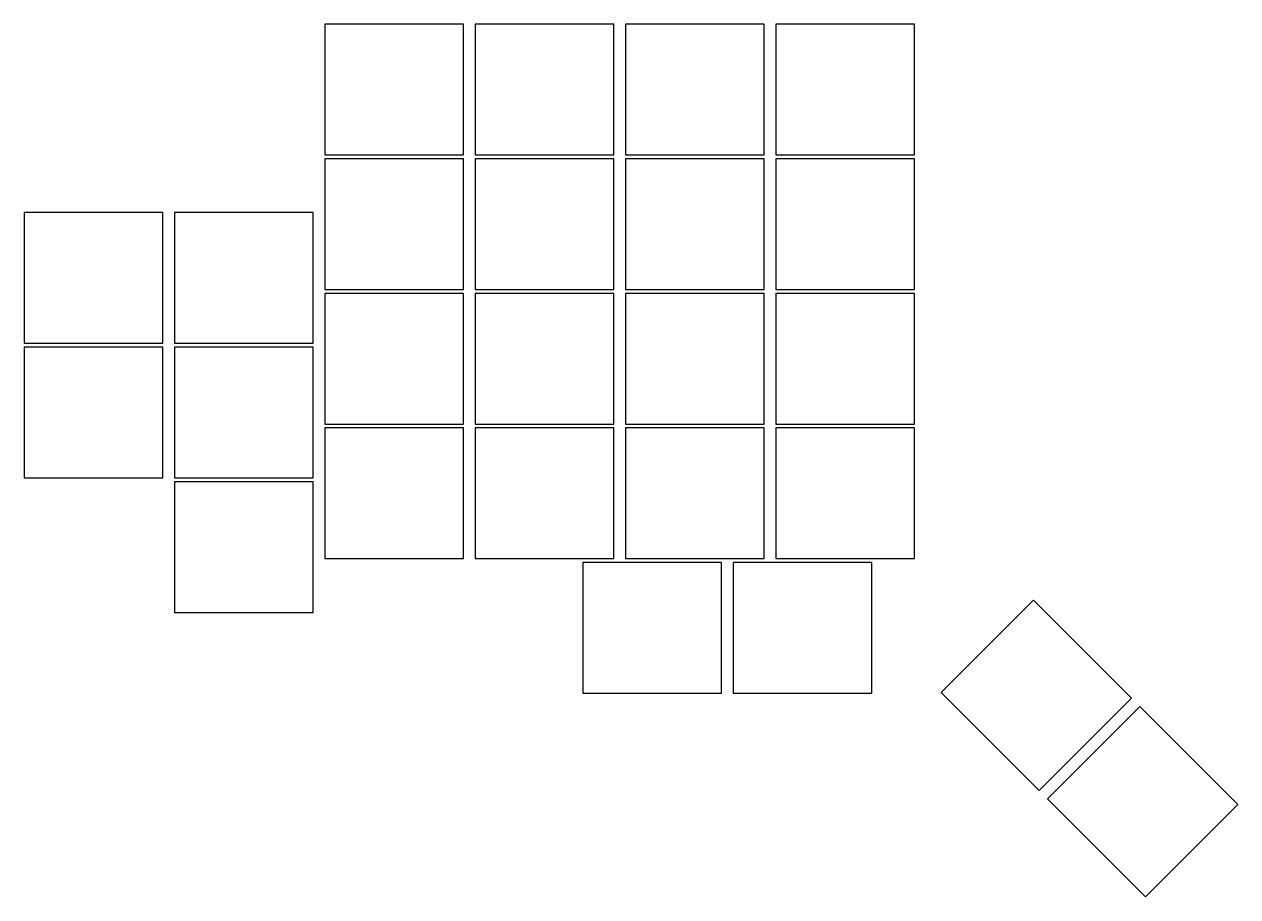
# Model space of a CAD drawing. Header units: millimetres. Extents: x -47 to 107, y -51 to 59.
import ezdxf

# ---------------------------------------------------------------- set-up
doc = ezdxf.new("R2010")
doc.units = ezdxf.units.MM

msp = doc.modelspace()

# ---------------------------------------------------------------- linework, layer by layer
for p, q in [((8.75, 59.25), (-8.75, 59.25)), ((-8.75, 59.25), (-8.75, 42.75)), ((8.75, 42.75), (8.75, 59.25)), ((27.75, 59.25), (10.25, 59.25)), ((10.25, 59.25), (10.25, 42.75)), ((27.75, 42.75), (27.75, 59.25)), ((46.75, 59.25), (29.25, 59.25)), ((29.25, 59.25), (29.25, 42.75)), ((46.75, 42.75), (46.75, 59.25)), ((65.75, 59.25), (48.25, 59.25)), ((48.25, 59.25), (48.25, 42.75)), ((65.75, 42.75), (65.75, 59.25)), ((-8.75, 42.75), (8.75, 42.75)), ((8.75, 42.25), (-8.75, 42.25)), ((-8.75, 42.25), (-8.75, 25.75)), ((8.75, 25.75), (8.75, 42.25)), ((10.25, 42.75), (27.75, 42.75)), ((27.75, 42.25), (10.25, 42.25)), ((10.25, 42.25), (10.25, 25.75)), ((27.75, 25.75), (27.75, 42.25)), ((29.25, 42.75), (46.75, 42.75)), ((46.75, 42.25), (29.25, 42.25)), ((29.25, 42.25), (29.25, 25.75)), ((46.75, 25.75), (46.75, 42.25)), ((48.25, 42.75), (65.75, 42.75)), ((65.75, 42.25), (48.25, 42.25)), ((48.25, 42.25), (48.25, 25.75)), ((65.75, 25.75), (65.75, 42.25)), ((-29.25, 35.45), (-46.75, 35.45)), ((-46.75, 35.45), (-46.75, 18.95)), ((-29.25, 18.95), (-29.25, 35.45)), ((-10.25, 35.45), (-27.75, 35.45)), ((-27.75, 35.45), (-27.75, 18.95)), ((-10.25, 18.95), (-10.25, 35.45)), ((-8.75, 25.75), (8.75, 25.75)), ((8.75, 25.25), (-8.75, 25.25)), ((-8.75, 25.25), (-8.75, 8.75)), ((8.75, 8.75), (8.75, 25.25)), ((10.25, 25.75), (27.75, 25.75)), ((27.75, 25.25), (10.25, 25.25)), ((10.25, 25.25), (10.25, 8.75)), ((27.75, 8.75), (27.75, 25.25)), ((29.25, 25.75), (46.75, 25.75)), ((46.75, 25.25), (29.25, 25.25)), ((29.25, 25.25), (29.25, 8.75)), ((46.75, 8.75), (46.75, 25.25)), ((48.25, 25.75), (65.75, 25.75)), ((65.75, 25.25), (48.25, 25.25)), ((48.25, 25.25), (48.25, 8.75)), ((65.75, 8.75), (65.75, 25.25)), ((-46.75, 18.95), (-29.25, 18.95)), ((-29.25, 18.45), (-46.75, 18.45)), ((-46.75, 18.45), (-46.75, 1.95)), ((-29.25, 1.95), (-29.25, 18.45)), ((-27.75, 18.95), (-10.25, 18.95)), ((-10.25, 18.45), (-27.75, 18.45)), ((-27.75, 18.45), (-27.75, 1.95)), ((-10.25, 1.95), (-10.25, 18.45)), ((-8.75, 8.75), (8.75, 8.75)), ((8.75, 8.25), (-8.75, 8.25)), ((-8.75, 8.25), (-8.75, -8.25)), ((8.75, -8.25), (8.75, 8.25)), ((10.25, 8.75), (27.75, 8.75)), ((27.75, 8.25), (10.25, 8.25)), ((10.25, 8.25), (10.25, -8.25)), ((27.75, -8.25), (27.75, 8.25)), ((29.25, 8.75), (46.75, 8.75)), ((46.75, 8.25), (29.25, 8.25)), ((29.25, 8.25), (29.25, -8.25)), ((46.75, -8.25), (46.75, 8.25)), ((48.25, 8.75), (65.75, 8.75)), ((65.75, 8.25), (48.25, 8.25)), ((48.25, 8.25), (48.25, -8.25)), ((65.75, -8.25), (65.75, 8.25)), ((-46.75, 1.95), (-29.25, 1.95)), ((-27.75, 1.95), (-10.25, 1.95)), ((-10.25, 1.45), (-27.75, 1.45)), ((-27.75, 1.45), (-27.75, -15.05)), ((-10.25, -15.05), (-10.25, 1.45)), ((-8.75, -8.25), (8.75, -8.25)), ((10.25, -8.25), (27.75, -8.25)), ((41.35, -8.75), (23.85, -8.75)), ((23.85, -8.75), (23.85, -25.25)), ((29.25, -8.25), (46.75, -8.25)), ((41.35, -25.25), (41.35, -8.75)), ((60.35, -8.75), (42.85, -8.75)), ((42.85, -8.75), (42.85, -25.25)), ((48.25, -8.25), (65.75, -8.25)), ((60.35, -25.25), (60.35, -8.75)), ((80.8, -13.49), (69.14, -25.16)), ((93.18, -25.87), (80.8, -13.49)), ((-27.75, -15.05), (-10.25, -15.05)), ((23.85, -25.25), (41.35, -25.25)), ((42.85, -25.25), (60.35, -25.25)), ((69.14, -25.16), (81.51, -37.54)), ((81.51, -37.54), (93.18, -25.87)), ((94.24, -26.93), (82.57, -38.6)), ((106.61, -39.3), (94.24, -26.93)), ((82.57, -38.6), (94.94, -50.97)), ((94.94, -50.97), (106.61, -39.3))]:
    msp.add_line(p, q)

doc.saveas('drawing.dxf')
